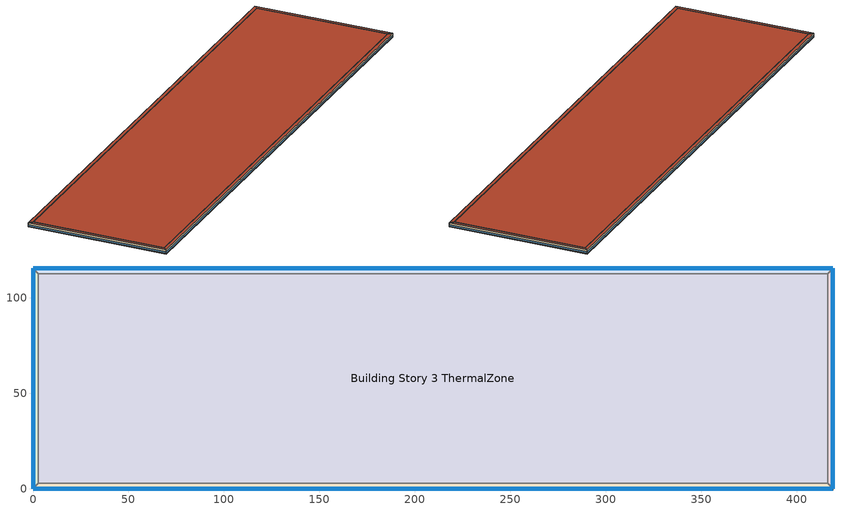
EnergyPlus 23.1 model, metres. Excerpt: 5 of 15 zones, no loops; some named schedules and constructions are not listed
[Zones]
Building Story 3 ThermalZone
 floor adiabatic (Typical Interior Ceiling): 416.26,2.84 2.83,2.83 2.83,112.56 416.26,112.57 z7.2
 wall adiabatic (Typical Interior Wall): 2.83,2.83 416.26,2.84 416.26,112.57 2.83,112.56 2.83,2.83 z7.2:10.8
 roof outside (Typical IEAD Roof R-31.25): 416.26,112.57 2.83,112.56 2.83,2.83 416.26,2.84 z10.8
Building Story 3 ThermalZone 1
 floor adiabatic (Typical Interior Ceiling): 419.09,0.01 0,0 2.83,2.83 416.26,2.84 z7.2
 wall outside (Typical Insulated Steel Framed Exterior Wall R-20.41): 0,0 419.09,0.01 z7.2:10.8
 wall adiabatic (Typical Interior Wall): 419.09,0.01 416.26,2.84 2.83,2.83 0,0 z7.2:10.8
 window (U 0.48 SHGC 0.40 Dbl Ref-D Clr 6mm/13mm): 0.03,0 419.07,0.01 z7.96:9.04
 roof outside (Typical IEAD Roof R-31.25): 416.26,2.84 2.83,2.83 0,0 419.09,0.01 z10.8
Building Story 3 ThermalZone 2
 floor adiabatic (Typical Interior Ceiling): 0,0 0,115.39 2.83,112.56 2.83,2.83 z7.2
 wall outside (Typical Insulated Steel Framed Exterior Wall R-20.41): 0,115.39 0,0 z7.2:10.8
 wall adiabatic (Typical Interior Wall): 0,0 2.83,2.83 2.83,112.56 0,115.39 z7.2:10.8
 window (U 0.48 SHGC 0.40 Dbl Ref-D Clr 6mm/13mm): 0,115.37 0,0.03 z7.96:9.04
 roof outside (Typical IEAD Roof R-31.25): 2.83,2.83 2.83,112.56 0,115.39 0,0 z10.8
Building Story 3 ThermalZone 3
 floor adiabatic (Typical Interior Ceiling): 0,115.39 419.09,115.4 416.26,112.57 2.83,112.56 z7.2
 wall outside (Typical Insulated Steel Framed Exterior Wall R-20.41): 419.09,115.4 0,115.39 z7.2:10.8
 wall adiabatic (Typical Interior Wall): 0,115.39 2.83,112.56 416.26,112.57 419.09,115.4 z7.2:10.8
 window (U 0.48 SHGC 0.40 Dbl Ref-D Clr 6mm/13mm): 419.06,115.4 0.03,115.39 z7.96:9.04
 roof outside (Typical IEAD Roof R-31.25): 2.83,112.56 416.26,112.57 419.09,115.4 0,115.39 z10.8
Building Story 3 ThermalZone 4
 floor adiabatic (Typical Interior Ceiling): 419.09,115.4 419.09,0.01 416.26,2.84 416.26,112.57 z7.2
 wall outside (Typical Insulated Steel Framed Exterior Wall R-20.41): 419.09,0.01 419.09,115.4 z7.2:10.8
 wall adiabatic (Typical Interior Wall): 419.09,115.4 416.26,112.57 416.26,2.84 419.09,0.01 z7.2:10.8
 window (U 0.48 SHGC 0.40 Dbl Ref-D Clr 6mm/13mm): 419.09,0.04 419.09,115.38 z7.96:9.04
 roof outside (Typical IEAD Roof R-31.25): 416.26,112.57 416.26,2.84 419.09,0.01 419.09,115.4 z10.8
[Schedule:Week:Daily]
SchoolSecondary BLDG_LIGHT_LIBRARY_SCH_2013 Week Rule - Jan1-Jan1: SchoolSecondary BLDG_LIGHT_LIBRARY_SCH_2013 Wknd Day, SchoolSecondary BLDG_LIGHT_LIBRARY_SCH_2013 Wknd Day, SchoolSecondary BLDG_LIGHT_LIBRARY_SCH_2013 Wknd Day, SchoolSecondary BLDG_LIGHT_LIBRARY_SCH_2013 Wknd Day, SchoolSecondary BLDG_LIGHT_LIBRARY_SCH_2013 Wknd Day, SchoolSecondary BLDG_LIGHT_LIBRARY_SCH_2013 Wknd Day, SchoolSecondary BLDG_LIGHT_LIBRARY_SCH_2013 Wknd Day, SchoolSecondary BLDG_LIGHT_LIBRARY_SCH_2013 Default, SchoolSecondary BLDG_LIGHT_LIBRARY_SCH_2013 Summer Design Day, SchoolSecondary BLDG_LIGHT_LIBRARY_SCH_2013 Winter Design Day, SchoolSecondary BLDG_LIGHT_LIBRARY_SCH_2013 Default, SchoolSecondary BLDG_LIGHT_LIBRARY_SCH_2013 Default
SchoolSecondary BLDG_LIGHT_LIBRARY_SCH_2013 Week Rule - Jan2-Jun25: SchoolSecondary BLDG_LIGHT_LIBRARY_SCH_2013 Wknd Day, SchoolSecondary BLDG_LIGHT_LIBRARY_SCH_2013 Wkdy Day, SchoolSecondary BLDG_LIGHT_LIBRARY_SCH_2013 Wkdy Day, SchoolSecondary BLDG_LIGHT_LIBRARY_SCH_2013 Wkdy Day, SchoolSecondary BLDG_LIGHT_LIBRARY_SCH_2013 Wkdy Day, SchoolSecondary BLDG_LIGHT_LIBRARY_SCH_2013 Wkdy Day, SchoolSecondary BLDG_LIGHT_LIBRARY_SCH_2013 Wknd Day, SchoolSecondary BLDG_LIGHT_LIBRARY_SCH_2013 Default, SchoolSecondary BLDG_LIGHT_LIBRARY_SCH_2013 Summer Design Day, SchoolSecondary BLDG_LIGHT_LIBRARY_SCH_2013 Winter Design Day, SchoolSecondary BLDG_LIGHT_LIBRARY_SCH_2013 Default, SchoolSecondary BLDG_LIGHT_LIBRARY_SCH_2013 Default
SchoolSecondary BLDG_LIGHT_LIBRARY_SCH_2013 Week Rule - Jun26-Jul2: SchoolSecondary BLDG_LIGHT_LIBRARY_SCH_2013 Wknd Day, SchoolSecondary BLDG_LIGHT_LIBRARY_SCH_2013 Wkdy Day, SchoolSecondary BLDG_LIGHT_LIBRARY_SCH_2013 Wkdy Day, SchoolSecondary BLDG_LIGHT_LIBRARY_SCH_2013 Wkdy Day, SchoolSecondary BLDG_LIGHT_LIBRARY_SCH_2013 Wkdy Day, SchoolSecondary BLDG_LIGHT_LIBRARY_SCH_2013 Wkdy Day 1, SchoolSecondary BLDG_LIGHT_LIBRARY_SCH_2013 Wknd Day 1, SchoolSecondary BLDG_LIGHT_LIBRARY_SCH_2013 Default, SchoolSecondary BLDG_LIGHT_LIBRARY_SCH_2013 Summer Design Day, SchoolSecondary BLDG_LIGHT_LIBRARY_SCH_2013 Winter Design Day, SchoolSecondary BLDG_LIGHT_LIBRARY_SCH_2013 Default, SchoolSecondary BLDG_LIGHT_LIBRARY_SCH_2013 Default
SchoolSecondary BLDG_LIGHT_LIBRARY_SCH_2013 Week Rule - Jul3-Aug27: SchoolSecondary BLDG_LIGHT_LIBRARY_SCH_2013 Wknd Day 1, SchoolSecondary BLDG_LIGHT_LIBRARY_SCH_2013 Wkdy Day 1, SchoolSecondary BLDG_LIGHT_LIBRARY_SCH_2013 Wkdy Day 1, SchoolSecondary BLDG_LIGHT_LIBRARY_SCH_2013 Wkdy Day 1, SchoolSecondary BLDG_LIGHT_LIBRARY_SCH_2013 Wkdy Day 1, SchoolSecondary BLDG_LIGHT_LIBRARY_SCH_2013 Wkdy Day 1, SchoolSecondary BLDG_LIGHT_LIBRARY_SCH_2013 Wknd Day 1, SchoolSecondary BLDG_LIGHT_LIBRARY_SCH_2013 Default, SchoolSecondary BLDG_LIGHT_LIBRARY_SCH_2013 Summer Design Day, SchoolSecondary BLDG_LIGHT_LIBRARY_SCH_2013 Winter Design Day, SchoolSecondary BLDG_LIGHT_LIBRARY_SCH_2013 Default, SchoolSecondary BLDG_LIGHT_LIBRARY_SCH_2013 Default
SchoolSecondary BLDG_LIGHT_LIBRARY_SCH_2013 Week Rule - Aug28-Sep3: SchoolSecondary BLDG_LIGHT_LIBRARY_SCH_2013 Wknd Day 1, SchoolSecondary BLDG_LIGHT_LIBRARY_SCH_2013 Wkdy Day 1, SchoolSecondary BLDG_LIGHT_LIBRARY_SCH_2013 Wkdy Day 1, SchoolSecondary BLDG_LIGHT_LIBRARY_SCH_2013 Wkdy Day 1, SchoolSecondary BLDG_LIGHT_LIBRARY_SCH_2013 Wkdy Day 2, SchoolSecondary BLDG_LIGHT_LIBRARY_SCH_2013 Wkdy Day 2, SchoolSecondary BLDG_LIGHT_LIBRARY_SCH_2013 Default, SchoolSecondary BLDG_LIGHT_LIBRARY_SCH_2013 Default, SchoolSecondary BLDG_LIGHT_LIBRARY_SCH_2013 Summer Design Day, SchoolSecondary BLDG_LIGHT_LIBRARY_SCH_2013 Winter Design Day, SchoolSecondary BLDG_LIGHT_LIBRARY_SCH_2013 Default, SchoolSecondary BLDG_LIGHT_LIBRARY_SCH_2013 Default
SchoolSecondary BLDG_LIGHT_LIBRARY_SCH_2013 Week Rule - Sep4-Dec31: SchoolSecondary BLDG_LIGHT_LIBRARY_SCH_2013 Default, SchoolSecondary BLDG_LIGHT_LIBRARY_SCH_2013 Wkdy Day 2, SchoolSecondary BLDG_LIGHT_LIBRARY_SCH_2013 Wkdy Day 2, SchoolSecondary BLDG_LIGHT_LIBRARY_SCH_2013 Wkdy Day 2, SchoolSecondary BLDG_LIGHT_LIBRARY_SCH_2013 Wkdy Day 2, SchoolSecondary BLDG_LIGHT_LIBRARY_SCH_2013 Wkdy Day 2, SchoolSecondary BLDG_LIGHT_LIBRARY_SCH_2013 Default, SchoolSecondary BLDG_LIGHT_LIBRARY_SCH_2013 Default, SchoolSecondary BLDG_LIGHT_LIBRARY_SCH_2013 Summer Design Day, SchoolSecondary BLDG_LIGHT_LIBRARY_SCH_2013 Winter Design Day, SchoolSecondary BLDG_LIGHT_LIBRARY_SCH_2013 Default, SchoolSecondary BLDG_LIGHT_LIBRARY_SCH_2013 Default
SchoolSecondary BLDG_LIGHT_LOBBYFLR1_SCH_2013 Week Rule - Jan1-Jan1: SchoolSecondary BLDG_LIGHT_LOBBYFLR1_SCH_2013 Wknd Day, SchoolSecondary BLDG_LIGHT_LOBBYFLR1_SCH_2013 Wknd Day, SchoolSecondary BLDG_LIGHT_LOBBYFLR1_SCH_2013 Wknd Day, SchoolSecondary BLDG_LIGHT_LOBBYFLR1_SCH_2013 Wknd Day, SchoolSecondary BLDG_LIGHT_LOBBYFLR1_SCH_2013 Wknd Day, SchoolSecondary BLDG_LIGHT_LOBBYFLR1_SCH_2013 Wknd Day, SchoolSecondary BLDG_LIGHT_LOBBYFLR1_SCH_2013 Wknd Day, SchoolSecondary BLDG_LIGHT_LOBBYFLR1_SCH_2013 Default, SchoolSecondary BLDG_LIGHT_LOBBYFLR1_SCH_2013 Summer Design Day, SchoolSecondary BLDG_LIGHT_LOBBYFLR1_SCH_2013 Winter Design Day, SchoolSecondary BLDG_LIGHT_LOBBYFLR1_SCH_2013 Default, SchoolSecondary BLDG_LIGHT_LOBBYFLR1_SCH_2013 Default
SchoolSecondary BLDG_LIGHT_LOBBYFLR1_SCH_2013 Week Rule - Jan2-Jun25: SchoolSecondary BLDG_LIGHT_LOBBYFLR1_SCH_2013 Wknd Day, SchoolSecondary BLDG_LIGHT_LOBBYFLR1_SCH_2013 Wkdy Day, SchoolSecondary BLDG_LIGHT_LOBBYFLR1_SCH_2013 Wkdy Day, SchoolSecondary BLDG_LIGHT_LOBBYFLR1_SCH_2013 Wkdy Day, SchoolSecondary BLDG_LIGHT_LOBBYFLR1_SCH_2013 Wkdy Day, SchoolSecondary BLDG_LIGHT_LOBBYFLR1_SCH_2013 Wkdy Day, SchoolSecondary BLDG_LIGHT_LOBBYFLR1_SCH_2013 Wknd Day, SchoolSecondary BLDG_LIGHT_LOBBYFLR1_SCH_2013 Default, SchoolSecondary BLDG_LIGHT_LOBBYFLR1_SCH_2013 Summer Design Day, SchoolSecondary BLDG_LIGHT_LOBBYFLR1_SCH_2013 Winter Design Day, SchoolSecondary BLDG_LIGHT_LOBBYFLR1_SCH_2013 Default, SchoolSecondary BLDG_LIGHT_LOBBYFLR1_SCH_2013 Default
SchoolSecondary BLDG_LIGHT_LOBBYFLR1_SCH_2013 Week Rule - Jun26-Jul2: SchoolSecondary BLDG_LIGHT_LOBBYFLR1_SCH_2013 Wknd Day, SchoolSecondary BLDG_LIGHT_LOBBYFLR1_SCH_2013 Wkdy Day, SchoolSecondary BLDG_LIGHT_LOBBYFLR1_SCH_2013 Wkdy Day, SchoolSecondary BLDG_LIGHT_LOBBYFLR1_SCH_2013 Wkdy Day, SchoolSecondary BLDG_LIGHT_LOBBYFLR1_SCH_2013 Wkdy Day, SchoolSecondary BLDG_LIGHT_LOBBYFLR1_SCH_2013 Wkdy Day 1, SchoolSecondary BLDG_LIGHT_LOBBYFLR1_SCH_2013 Wknd Day 1, SchoolSecondary BLDG_LIGHT_LOBBYFLR1_SCH_2013 Default, SchoolSecondary BLDG_LIGHT_LOBBYFLR1_SCH_2013 Summer Design Day, SchoolSecondary BLDG_LIGHT_LOBBYFLR1_SCH_2013 Winter Design Day, SchoolSecondary BLDG_LIGHT_LOBBYFLR1_SCH_2013 Default, SchoolSecondary BLDG_LIGHT_LOBBYFLR1_SCH_2013 Default
SchoolSecondary BLDG_LIGHT_LOBBYFLR1_SCH_2013 Week Rule - Jul3-Aug27: SchoolSecondary BLDG_LIGHT_LOBBYFLR1_SCH_2013 Wknd Day 1, SchoolSecondary BLDG_LIGHT_LOBBYFLR1_SCH_2013 Wkdy Day 1, SchoolSecondary BLDG_LIGHT_LOBBYFLR1_SCH_2013 Wkdy Day 1, SchoolSecondary BLDG_LIGHT_LOBBYFLR1_SCH_2013 Wkdy Day 1, SchoolSecondary BLDG_LIGHT_LOBBYFLR1_SCH_2013 Wkdy Day 1, SchoolSecondary BLDG_LIGHT_LOBBYFLR1_SCH_2013 Wkdy Day 1, SchoolSecondary BLDG_LIGHT_LOBBYFLR1_SCH_2013 Wknd Day 1, SchoolSecondary BLDG_LIGHT_LOBBYFLR1_SCH_2013 Default, SchoolSecondary BLDG_LIGHT_LOBBYFLR1_SCH_2013 Summer Design Day, SchoolSecondary BLDG_LIGHT_LOBBYFLR1_SCH_2013 Winter Design Day, SchoolSecondary BLDG_LIGHT_LOBBYFLR1_SCH_2013 Default, SchoolSecondary BLDG_LIGHT_LOBBYFLR1_SCH_2013 Default
SchoolSecondary BLDG_LIGHT_LOBBYFLR1_SCH_2013 Week Rule - Aug28-Sep3: SchoolSecondary BLDG_LIGHT_LOBBYFLR1_SCH_2013 Wknd Day 1, SchoolSecondary BLDG_LIGHT_LOBBYFLR1_SCH_2013 Wkdy Day 1, SchoolSecondary BLDG_LIGHT_LOBBYFLR1_SCH_2013 Wkdy Day 1, SchoolSecondary BLDG_LIGHT_LOBBYFLR1_SCH_2013 Wkdy Day 1, SchoolSecondary BLDG_LIGHT_LOBBYFLR1_SCH_2013 Wkdy Day 2, SchoolSecondary BLDG_LIGHT_LOBBYFLR1_SCH_2013 Wkdy Day 2, SchoolSecondary BLDG_LIGHT_LOBBYFLR1_SCH_2013 Default, SchoolSecondary BLDG_LIGHT_LOBBYFLR1_SCH_2013 Default, SchoolSecondary BLDG_LIGHT_LOBBYFLR1_SCH_2013 Summer Design Day, SchoolSecondary BLDG_LIGHT_LOBBYFLR1_SCH_2013 Winter Design Day, SchoolSecondary BLDG_LIGHT_LOBBYFLR1_SCH_2013 Default, SchoolSecondary BLDG_LIGHT_LOBBYFLR1_SCH_2013 Default
SchoolSecondary BLDG_LIGHT_LOBBYFLR1_SCH_2013 Week Rule - Sep4-Dec31: SchoolSecondary BLDG_LIGHT_LOBBYFLR1_SCH_2013 Default, SchoolSecondary BLDG_LIGHT_LOBBYFLR1_SCH_2013 Wkdy Day 2, SchoolSecondary BLDG_LIGHT_LOBBYFLR1_SCH_2013 Wkdy Day 2, SchoolSecondary BLDG_LIGHT_LOBBYFLR1_SCH_2013 Wkdy Day 2, SchoolSecondary BLDG_LIGHT_LOBBYFLR1_SCH_2013 Wkdy Day 2, SchoolSecondary BLDG_LIGHT_LOBBYFLR1_SCH_2013 Wkdy Day 2, SchoolSecondary BLDG_LIGHT_LOBBYFLR1_SCH_2013 Default, SchoolSecondary BLDG_LIGHT_LOBBYFLR1_SCH_2013 Default, SchoolSecondary BLDG_LIGHT_LOBBYFLR1_SCH_2013 Summer Design Day, SchoolSecondary BLDG_LIGHT_LOBBYFLR1_SCH_2013 Winter Design Day, SchoolSecondary BLDG_LIGHT_LOBBYFLR1_SCH_2013 Default, SchoolSecondary BLDG_LIGHT_LOBBYFLR1_SCH_2013 Default
SchoolSecondary BLDG_LIGHT_MECHANICAL_SCH_2013 Week Rule - Jan1-Jan1: SchoolSecondary BLDG_LIGHT_MECHANICAL_SCH_2013 Wknd Day, SchoolSecondary BLDG_LIGHT_MECHANICAL_SCH_2013 Wknd Day, SchoolSecondary BLDG_LIGHT_MECHANICAL_SCH_2013 Wknd Day, SchoolSecondary BLDG_LIGHT_MECHANICAL_SCH_2013 Wknd Day, SchoolSecondary BLDG_LIGHT_MECHANICAL_SCH_2013 Wknd Day, SchoolSecondary BLDG_LIGHT_MECHANICAL_SCH_2013 Wknd Day, SchoolSecondary BLDG_LIGHT_MECHANICAL_SCH_2013 Wknd Day, SchoolSecondary BLDG_LIGHT_MECHANICAL_SCH_2013 Default, SchoolSecondary BLDG_LIGHT_MECHANICAL_SCH_2013 Summer Design Day, SchoolSecondary BLDG_LIGHT_MECHANICAL_SCH_2013 Winter Design Day, SchoolSecondary BLDG_LIGHT_MECHANICAL_SCH_2013 Default, SchoolSecondary BLDG_LIGHT_MECHANICAL_SCH_2013 Default
SchoolSecondary BLDG_LIGHT_MECHANICAL_SCH_2013 Week Rule - Jan2-Jun25: SchoolSecondary BLDG_LIGHT_MECHANICAL_SCH_2013 Wknd Day, SchoolSecondary BLDG_LIGHT_MECHANICAL_SCH_2013 Wkdy Day, SchoolSecondary BLDG_LIGHT_MECHANICAL_SCH_2013 Wkdy Day, SchoolSecondary BLDG_LIGHT_MECHANICAL_SCH_2013 Wkdy Day, SchoolSecondary BLDG_LIGHT_MECHANICAL_SCH_2013 Wkdy Day, SchoolSecondary BLDG_LIGHT_MECHANICAL_SCH_2013 Wkdy Day, SchoolSecondary BLDG_LIGHT_MECHANICAL_SCH_2013 Wknd Day, SchoolSecondary BLDG_LIGHT_MECHANICAL_SCH_2013 Default, SchoolSecondary BLDG_LIGHT_MECHANICAL_SCH_2013 Summer Design Day, SchoolSecondary BLDG_LIGHT_MECHANICAL_SCH_2013 Winter Design Day, SchoolSecondary BLDG_LIGHT_MECHANICAL_SCH_2013 Default, SchoolSecondary BLDG_LIGHT_MECHANICAL_SCH_2013 Default
SchoolSecondary BLDG_LIGHT_MECHANICAL_SCH_2013 Week Rule - Jun26-Jul2: SchoolSecondary BLDG_LIGHT_MECHANICAL_SCH_2013 Wknd Day, SchoolSecondary BLDG_LIGHT_MECHANICAL_SCH_2013 Wkdy Day, SchoolSecondary BLDG_LIGHT_MECHANICAL_SCH_2013 Wkdy Day, SchoolSecondary BLDG_LIGHT_MECHANICAL_SCH_2013 Wkdy Day, SchoolSecondary BLDG_LIGHT_MECHANICAL_SCH_2013 Wkdy Day, SchoolSecondary BLDG_LIGHT_MECHANICAL_SCH_2013 Wkdy Day 1, SchoolSecondary BLDG_LIGHT_MECHANICAL_SCH_2013 Wknd Day 1, SchoolSecondary BLDG_LIGHT_MECHANICAL_SCH_2013 Default, SchoolSecondary BLDG_LIGHT_MECHANICAL_SCH_2013 Summer Design Day, SchoolSecondary BLDG_LIGHT_MECHANICAL_SCH_2013 Winter Design Day, SchoolSecondary BLDG_LIGHT_MECHANICAL_SCH_2013 Default, SchoolSecondary BLDG_LIGHT_MECHANICAL_SCH_2013 Default
SchoolSecondary BLDG_LIGHT_MECHANICAL_SCH_2013 Week Rule - Jul3-Aug27: SchoolSecondary BLDG_LIGHT_MECHANICAL_SCH_2013 Wknd Day 1, SchoolSecondary BLDG_LIGHT_MECHANICAL_SCH_2013 Wkdy Day 1, SchoolSecondary BLDG_LIGHT_MECHANICAL_SCH_2013 Wkdy Day 1, SchoolSecondary BLDG_LIGHT_MECHANICAL_SCH_2013 Wkdy Day 1, SchoolSecondary BLDG_LIGHT_MECHANICAL_SCH_2013 Wkdy Day 1, SchoolSecondary BLDG_LIGHT_MECHANICAL_SCH_2013 Wkdy Day 1, SchoolSecondary BLDG_LIGHT_MECHANICAL_SCH_2013 Wknd Day 1, SchoolSecondary BLDG_LIGHT_MECHANICAL_SCH_2013 Default, SchoolSecondary BLDG_LIGHT_MECHANICAL_SCH_2013 Summer Design Day, SchoolSecondary BLDG_LIGHT_MECHANICAL_SCH_2013 Winter Design Day, SchoolSecondary BLDG_LIGHT_MECHANICAL_SCH_2013 Default, SchoolSecondary BLDG_LIGHT_MECHANICAL_SCH_2013 Default
SchoolSecondary BLDG_LIGHT_MECHANICAL_SCH_2013 Week Rule - Aug28-Sep3: SchoolSecondary BLDG_LIGHT_MECHANICAL_SCH_2013 Wknd Day 1, SchoolSecondary BLDG_LIGHT_MECHANICAL_SCH_2013 Wkdy Day 1, SchoolSecondary BLDG_LIGHT_MECHANICAL_SCH_2013 Wkdy Day 1, SchoolSecondary BLDG_LIGHT_MECHANICAL_SCH_2013 Wkdy Day 1, SchoolSecondary BLDG_LIGHT_MECHANICAL_SCH_2013 Wkdy Day 2, SchoolSecondary BLDG_LIGHT_MECHANICAL_SCH_2013 Wkdy Day 2, SchoolSecondary BLDG_LIGHT_MECHANICAL_SCH_2013 Default, SchoolSecondary BLDG_LIGHT_MECHANICAL_SCH_2013 Default, SchoolSecondary BLDG_LIGHT_MECHANICAL_SCH_2013 Summer Design Day, SchoolSecondary BLDG_LIGHT_MECHANICAL_SCH_2013 Winter Design Day, SchoolSecondary BLDG_LIGHT_MECHANICAL_SCH_2013 Default, SchoolSecondary BLDG_LIGHT_MECHANICAL_SCH_2013 Default
SchoolSecondary BLDG_LIGHT_MECHANICAL_SCH_2013 Week Rule - Sep4-Dec31: SchoolSecondary BLDG_LIGHT_MECHANICAL_SCH_2013 Default, SchoolSecondary BLDG_LIGHT_MECHANICAL_SCH_2013 Wkdy Day 2, SchoolSecondary BLDG_LIGHT_MECHANICAL_SCH_2013 Wkdy Day 2, SchoolSecondary BLDG_LIGHT_MECHANICAL_SCH_2013 Wkdy Day 2, SchoolSecondary BLDG_LIGHT_MECHANICAL_SCH_2013 Wkdy Day 2, SchoolSecondary BLDG_LIGHT_MECHANICAL_SCH_2013 Wkdy Day 2, SchoolSecondary BLDG_LIGHT_MECHANICAL_SCH_2013 Default, SchoolSecondary BLDG_LIGHT_MECHANICAL_SCH_2013 Default, SchoolSecondary BLDG_LIGHT_MECHANICAL_SCH_2013 Summer Design Day, SchoolSecondary BLDG_LIGHT_MECHANICAL_SCH_2013 Winter Design Day, SchoolSecondary BLDG_LIGHT_MECHANICAL_SCH_2013 Default, SchoolSecondary BLDG_LIGHT_MECHANICAL_SCH_2013 Default
SchoolSecondary BLDG_LIGHT_OFFICE_SCH_2013 Week Rule - Jan1-Jan1: SchoolSecondary BLDG_LIGHT_OFFICE_SCH_2013 Wknd Day, SchoolSecondary BLDG_LIGHT_OFFICE_SCH_2013 Wknd Day, SchoolSecondary BLDG_LIGHT_OFFICE_SCH_2013 Wknd Day, SchoolSecondary BLDG_LIGHT_OFFICE_SCH_2013 Wknd Day, SchoolSecondary BLDG_LIGHT_OFFICE_SCH_2013 Wknd Day, SchoolSecondary BLDG_LIGHT_OFFICE_SCH_2013 Wknd Day, SchoolSecondary BLDG_LIGHT_OFFICE_SCH_2013 Wknd Day, SchoolSecondary BLDG_LIGHT_OFFICE_SCH_2013 Default, SchoolSecondary BLDG_LIGHT_OFFICE_SCH_2013 Summer Design Day, SchoolSecondary BLDG_LIGHT_OFFICE_SCH_2013 Winter Design Day, SchoolSecondary BLDG_LIGHT_OFFICE_SCH_2013 Default, SchoolSecondary BLDG_LIGHT_OFFICE_SCH_2013 Default
SchoolSecondary BLDG_LIGHT_OFFICE_SCH_2013 Week Rule - Jan2-Jun25: SchoolSecondary BLDG_LIGHT_OFFICE_SCH_2013 Wknd Day, SchoolSecondary BLDG_LIGHT_OFFICE_SCH_2013 Wkdy Day, SchoolSecondary BLDG_LIGHT_OFFICE_SCH_2013 Wkdy Day, SchoolSecondary BLDG_LIGHT_OFFICE_SCH_2013 Wkdy Day, SchoolSecondary BLDG_LIGHT_OFFICE_SCH_2013 Wkdy Day, SchoolSecondary BLDG_LIGHT_OFFICE_SCH_2013 Wkdy Day, SchoolSecondary BLDG_LIGHT_OFFICE_SCH_2013 Wknd Day, SchoolSecondary BLDG_LIGHT_OFFICE_SCH_2013 Default, SchoolSecondary BLDG_LIGHT_OFFICE_SCH_2013 Summer Design Day, SchoolSecondary BLDG_LIGHT_OFFICE_SCH_2013 Winter Design Day, SchoolSecondary BLDG_LIGHT_OFFICE_SCH_2013 Default, SchoolSecondary BLDG_LIGHT_OFFICE_SCH_2013 Default
SchoolSecondary BLDG_LIGHT_OFFICE_SCH_2013 Week Rule - Jun26-Jul2: SchoolSecondary BLDG_LIGHT_OFFICE_SCH_2013 Wknd Day, SchoolSecondary BLDG_LIGHT_OFFICE_SCH_2013 Wkdy Day, SchoolSecondary BLDG_LIGHT_OFFICE_SCH_2013 Wkdy Day, SchoolSecondary BLDG_LIGHT_OFFICE_SCH_2013 Wkdy Day, SchoolSecondary BLDG_LIGHT_OFFICE_SCH_2013 Wkdy Day, SchoolSecondary BLDG_LIGHT_OFFICE_SCH_2013 Wkdy Day 1, SchoolSecondary BLDG_LIGHT_OFFICE_SCH_2013 Wknd Day 1, SchoolSecondary BLDG_LIGHT_OFFICE_SCH_2013 Default, SchoolSecondary BLDG_LIGHT_OFFICE_SCH_2013 Summer Design Day, SchoolSecondary BLDG_LIGHT_OFFICE_SCH_2013 Winter Design Day, SchoolSecondary BLDG_LIGHT_OFFICE_SCH_2013 Default, SchoolSecondary BLDG_LIGHT_OFFICE_SCH_2013 Default
SchoolSecondary BLDG_LIGHT_OFFICE_SCH_2013 Week Rule - Jul3-Aug27: SchoolSecondary BLDG_LIGHT_OFFICE_SCH_2013 Wknd Day 1, SchoolSecondary BLDG_LIGHT_OFFICE_SCH_2013 Wkdy Day 1, SchoolSecondary BLDG_LIGHT_OFFICE_SCH_2013 Wkdy Day 1, SchoolSecondary BLDG_LIGHT_OFFICE_SCH_2013 Wkdy Day 1, SchoolSecondary BLDG_LIGHT_OFFICE_SCH_2013 Wkdy Day 1, SchoolSecondary BLDG_LIGHT_OFFICE_SCH_2013 Wkdy Day 1, SchoolSecondary BLDG_LIGHT_OFFICE_SCH_2013 Wknd Day 1, SchoolSecondary BLDG_LIGHT_OFFICE_SCH_2013 Default, SchoolSecondary BLDG_LIGHT_OFFICE_SCH_2013 Summer Design Day, SchoolSecondary BLDG_LIGHT_OFFICE_SCH_2013 Winter Design Day, SchoolSecondary BLDG_LIGHT_OFFICE_SCH_2013 Default, SchoolSecondary BLDG_LIGHT_OFFICE_SCH_2013 Default
SchoolSecondary BLDG_LIGHT_OFFICE_SCH_2013 Week Rule - Aug28-Sep3: SchoolSecondary BLDG_LIGHT_OFFICE_SCH_2013 Wknd Day 1, SchoolSecondary BLDG_LIGHT_OFFICE_SCH_2013 Wkdy Day 1, SchoolSecondary BLDG_LIGHT_OFFICE_SCH_2013 Wkdy Day 1, SchoolSecondary BLDG_LIGHT_OFFICE_SCH_2013 Wkdy Day 1, SchoolSecondary BLDG_LIGHT_OFFICE_SCH_2013 Wkdy Day 2, SchoolSecondary BLDG_LIGHT_OFFICE_SCH_2013 Wkdy Day 2, SchoolSecondary BLDG_LIGHT_OFFICE_SCH_2013 Default, SchoolSecondary BLDG_LIGHT_OFFICE_SCH_2013 Default, SchoolSecondary BLDG_LIGHT_OFFICE_SCH_2013 Summer Design Day, SchoolSecondary BLDG_LIGHT_OFFICE_SCH_2013 Winter Design Day, SchoolSecondary BLDG_LIGHT_OFFICE_SCH_2013 Default, SchoolSecondary BLDG_LIGHT_OFFICE_SCH_2013 Default
SchoolSecondary BLDG_LIGHT_OFFICE_SCH_2013 Week Rule - Sep4-Dec31: SchoolSecondary BLDG_LIGHT_OFFICE_SCH_2013 Default, SchoolSecondary BLDG_LIGHT_OFFICE_SCH_2013 Wkdy Day 2, SchoolSecondary BLDG_LIGHT_OFFICE_SCH_2013 Wkdy Day 2, SchoolSecondary BLDG_LIGHT_OFFICE_SCH_2013 Wkdy Day 2, SchoolSecondary BLDG_LIGHT_OFFICE_SCH_2013 Wkdy Day 2, SchoolSecondary BLDG_LIGHT_OFFICE_SCH_2013 Wkdy Day 2, SchoolSecondary BLDG_LIGHT_OFFICE_SCH_2013 Default, SchoolSecondary BLDG_LIGHT_OFFICE_SCH_2013 Default, SchoolSecondary BLDG_LIGHT_OFFICE_SCH_2013 Summer Design Day, SchoolSecondary BLDG_LIGHT_OFFICE_SCH_2013 Winter Design Day, SchoolSecondary BLDG_LIGHT_OFFICE_SCH_2013 Default, SchoolSecondary BLDG_LIGHT_OFFICE_SCH_2013 Default
SchoolSecondary BLDG_LIGHT_BATH_SCH_2013 Week Rule - Jan1-Jan1: SchoolSecondary BLDG_LIGHT_BATH_SCH_2013 Wknd Day, SchoolSecondary BLDG_LIGHT_BATH_SCH_2013 Wknd Day, SchoolSecondary BLDG_LIGHT_BATH_SCH_2013 Wknd Day, SchoolSecondary BLDG_LIGHT_BATH_SCH_2013 Wknd Day, SchoolSecondary BLDG_LIGHT_BATH_SCH_2013 Wknd Day, SchoolSecondary BLDG_LIGHT_BATH_SCH_2013 Wknd Day, SchoolSecondary BLDG_LIGHT_BATH_SCH_2013 Wknd Day, SchoolSecondary BLDG_LIGHT_BATH_SCH_2013 Default, SchoolSecondary BLDG_LIGHT_BATH_SCH_2013 Summer Design Day, SchoolSecondary BLDG_LIGHT_BATH_SCH_2013 Winter Design Day, SchoolSecondary BLDG_LIGHT_BATH_SCH_2013 Default, SchoolSecondary BLDG_LIGHT_BATH_SCH_2013 Default
SchoolSecondary BLDG_LIGHT_BATH_SCH_2013 Week Rule - Jan2-Jun25: SchoolSecondary BLDG_LIGHT_BATH_SCH_2013 Wknd Day, SchoolSecondary BLDG_LIGHT_BATH_SCH_2013 Wkdy Day, SchoolSecondary BLDG_LIGHT_BATH_SCH_2013 Wkdy Day, SchoolSecondary BLDG_LIGHT_BATH_SCH_2013 Wkdy Day, SchoolSecondary BLDG_LIGHT_BATH_SCH_2013 Wkdy Day, SchoolSecondary BLDG_LIGHT_BATH_SCH_2013 Wkdy Day, SchoolSecondary BLDG_LIGHT_BATH_SCH_2013 Wknd Day, SchoolSecondary BLDG_LIGHT_BATH_SCH_2013 Default, SchoolSecondary BLDG_LIGHT_BATH_SCH_2013 Summer Design Day, SchoolSecondary BLDG_LIGHT_BATH_SCH_2013 Winter Design Day, SchoolSecondary BLDG_LIGHT_BATH_SCH_2013 Default, SchoolSecondary BLDG_LIGHT_BATH_SCH_2013 Default
SchoolSecondary BLDG_LIGHT_BATH_SCH_2013 Week Rule - Jun26-Jul2: SchoolSecondary BLDG_LIGHT_BATH_SCH_2013 Wknd Day, SchoolSecondary BLDG_LIGHT_BATH_SCH_2013 Wkdy Day, SchoolSecondary BLDG_LIGHT_BATH_SCH_2013 Wkdy Day, SchoolSecondary BLDG_LIGHT_BATH_SCH_2013 Wkdy Day, SchoolSecondary BLDG_LIGHT_BATH_SCH_2013 Wkdy Day, SchoolSecondary BLDG_LIGHT_BATH_SCH_2013 Wkdy Day 1, SchoolSecondary BLDG_LIGHT_BATH_SCH_2013 Wknd Day 1, SchoolSecondary BLDG_LIGHT_BATH_SCH_2013 Default, SchoolSecondary BLDG_LIGHT_BATH_SCH_2013 Summer Design Day, SchoolSecondary BLDG_LIGHT_BATH_SCH_2013 Winter Design Day, SchoolSecondary BLDG_LIGHT_BATH_SCH_2013 Default, SchoolSecondary BLDG_LIGHT_BATH_SCH_2013 Default
SchoolSecondary BLDG_LIGHT_BATH_SCH_2013 Week Rule - Jul3-Aug27: SchoolSecondary BLDG_LIGHT_BATH_SCH_2013 Wknd Day 1, SchoolSecondary BLDG_LIGHT_BATH_SCH_2013 Wkdy Day 1, SchoolSecondary BLDG_LIGHT_BATH_SCH_2013 Wkdy Day 1, SchoolSecondary BLDG_LIGHT_BATH_SCH_2013 Wkdy Day 1, SchoolSecondary BLDG_LIGHT_BATH_SCH_2013 Wkdy Day 1, SchoolSecondary BLDG_LIGHT_BATH_SCH_2013 Wkdy Day 1, SchoolSecondary BLDG_LIGHT_BATH_SCH_2013 Wknd Day 1, SchoolSecondary BLDG_LIGHT_BATH_SCH_2013 Default, SchoolSecondary BLDG_LIGHT_BATH_SCH_2013 Summer Design Day, SchoolSecondary BLDG_LIGHT_BATH_SCH_2013 Winter Design Day, SchoolSecondary BLDG_LIGHT_BATH_SCH_2013 Default, SchoolSecondary BLDG_LIGHT_BATH_SCH_2013 Default
SchoolSecondary BLDG_LIGHT_BATH_SCH_2013 Week Rule - Aug28-Sep3: SchoolSecondary BLDG_LIGHT_BATH_SCH_2013 Wknd Day 1, SchoolSecondary BLDG_LIGHT_BATH_SCH_2013 Wkdy Day 1, SchoolSecondary BLDG_LIGHT_BATH_SCH_2013 Wkdy Day 1, SchoolSecondary BLDG_LIGHT_BATH_SCH_2013 Wkdy Day 1, SchoolSecondary BLDG_LIGHT_BATH_SCH_2013 Wkdy Day 2, SchoolSecondary BLDG_LIGHT_BATH_SCH_2013 Wkdy Day 2, SchoolSecondary BLDG_LIGHT_BATH_SCH_2013 Default, SchoolSecondary BLDG_LIGHT_BATH_SCH_2013 Default, SchoolSecondary BLDG_LIGHT_BATH_SCH_2013 Summer Design Day, SchoolSecondary BLDG_LIGHT_BATH_SCH_2013 Winter Design Day, SchoolSecondary BLDG_LIGHT_BATH_SCH_2013 Default, SchoolSecondary BLDG_LIGHT_BATH_SCH_2013 Default
SchoolSecondary BLDG_LIGHT_BATH_SCH_2013 Week Rule - Sep4-Dec31: SchoolSecondary BLDG_LIGHT_BATH_SCH_2013 Default, SchoolSecondary BLDG_LIGHT_BATH_SCH_2013 Wkdy Day 2, SchoolSecondary BLDG_LIGHT_BATH_SCH_2013 Wkdy Day 2, SchoolSecondary BLDG_LIGHT_BATH_SCH_2013 Wkdy Day 2, SchoolSecondary BLDG_LIGHT_BATH_SCH_2013 Wkdy Day 2, SchoolSecondary BLDG_LIGHT_BATH_SCH_2013 Wkdy Day 2, SchoolSecondary BLDG_LIGHT_BATH_SCH_2013 Default, SchoolSecondary BLDG_LIGHT_BATH_SCH_2013 Default, SchoolSecondary BLDG_LIGHT_BATH_SCH_2013 Summer Design Day, SchoolSecondary BLDG_LIGHT_BATH_SCH_2013 Winter Design Day, SchoolSecondary BLDG_LIGHT_BATH_SCH_2013 Default, SchoolSecondary BLDG_LIGHT_BATH_SCH_2013 Default
SchoolSecondary BLDG_OCC_SCH_Auditorium Week Rule - Jan1-Jan1: SchoolSecondary BLDG_OCC_SCH_Auditorium Wknd Day, SchoolSecondary BLDG_OCC_SCH_Auditorium Wknd Day, SchoolSecondary BLDG_OCC_SCH_Auditorium Wknd Day, SchoolSecondary BLDG_OCC_SCH_Auditorium Wknd Day, SchoolSecondary BLDG_OCC_SCH_Auditorium Wknd Day, SchoolSecondary BLDG_OCC_SCH_Auditorium Wknd Day, SchoolSecondary BLDG_OCC_SCH_Auditorium Wknd Day, SchoolSecondary BLDG_OCC_SCH_Auditorium Default, SchoolSecondary BLDG_OCC_SCH_Auditorium Summer Design Day, SchoolSecondary BLDG_OCC_SCH_Auditorium Winter Design Day, SchoolSecondary BLDG_OCC_SCH_Auditorium Default, SchoolSecondary BLDG_OCC_SCH_Auditorium Default
SchoolSecondary BLDG_OCC_SCH_Auditorium Week Rule - Jan2-Jun25: SchoolSecondary BLDG_OCC_SCH_Auditorium Wknd Day, SchoolSecondary BLDG_OCC_SCH_Auditorium Wkdy|SmrDsn Day, SchoolSecondary BLDG_OCC_SCH_Auditorium Wkdy|SmrDsn Day, SchoolSecondary BLDG_OCC_SCH_Auditorium Wkdy|SmrDsn Day, SchoolSecondary BLDG_OCC_SCH_Auditorium Wkdy|SmrDsn Day, SchoolSecondary BLDG_OCC_SCH_Auditorium Wkdy|SmrDsn Day, SchoolSecondary BLDG_OCC_SCH_Auditorium Wknd Day, SchoolSecondary BLDG_OCC_SCH_Auditorium Default, SchoolSecondary BLDG_OCC_SCH_Auditorium Summer Design Day, SchoolSecondary BLDG_OCC_SCH_Auditorium Winter Design Day, SchoolSecondary BLDG_OCC_SCH_Auditorium Default, SchoolSecondary BLDG_OCC_SCH_Auditorium Default
SchoolSecondary BLDG_OCC_SCH_Auditorium Week Rule - Jun26-Jul2: SchoolSecondary BLDG_OCC_SCH_Auditorium Wknd Day, SchoolSecondary BLDG_OCC_SCH_Auditorium Wkdy|SmrDsn Day, SchoolSecondary BLDG_OCC_SCH_Auditorium Wkdy|SmrDsn Day, SchoolSecondary BLDG_OCC_SCH_Auditorium Wkdy|SmrDsn Day, SchoolSecondary BLDG_OCC_SCH_Auditorium Wkdy|SmrDsn Day, SchoolSecondary BLDG_OCC_SCH_Auditorium Wkdy|SmrDsn Day 1, SchoolSecondary BLDG_OCC_SCH_Auditorium Wknd Day 1, SchoolSecondary BLDG_OCC_SCH_Auditorium Default, SchoolSecondary BLDG_OCC_SCH_Auditorium Summer Design Day, SchoolSecondary BLDG_OCC_SCH_Auditorium Winter Design Day, SchoolSecondary BLDG_OCC_SCH_Auditorium Default, SchoolSecondary BLDG_OCC_SCH_Auditorium Default
SchoolSecondary BLDG_OCC_SCH_Auditorium Week Rule - Jul3-Aug27: SchoolSecondary BLDG_OCC_SCH_Auditorium Wknd Day 1, SchoolSecondary BLDG_OCC_SCH_Auditorium Wkdy|SmrDsn Day 1, SchoolSecondary BLDG_OCC_SCH_Auditorium Wkdy|SmrDsn Day 1, SchoolSecondary BLDG_OCC_SCH_Auditorium Wkdy|SmrDsn Day 1, SchoolSecondary BLDG_OCC_SCH_Auditorium Wkdy|SmrDsn Day 1, SchoolSecondary BLDG_OCC_SCH_Auditorium Wkdy|SmrDsn Day 1, SchoolSecondary BLDG_OCC_SCH_Auditorium Wknd Day 1, SchoolSecondary BLDG_OCC_SCH_Auditorium Default, SchoolSecondary BLDG_OCC_SCH_Auditorium Summer Design Day, SchoolSecondary BLDG_OCC_SCH_Auditorium Winter Design Day, SchoolSecondary BLDG_OCC_SCH_Auditorium Default, SchoolSecondary BLDG_OCC_SCH_Auditorium Default
SchoolSecondary BLDG_OCC_SCH_Auditorium Week Rule - Aug28-Sep3: SchoolSecondary BLDG_OCC_SCH_Auditorium Wknd Day 1, SchoolSecondary BLDG_OCC_SCH_Auditorium Wkdy|SmrDsn Day 1, SchoolSecondary BLDG_OCC_SCH_Auditorium Wkdy|SmrDsn Day 1, SchoolSecondary BLDG_OCC_SCH_Auditorium Wkdy|SmrDsn Day 1, SchoolSecondary BLDG_OCC_SCH_Auditorium Wkdy|SmrDsn Day 2, SchoolSecondary BLDG_OCC_SCH_Auditorium Wkdy|SmrDsn Day 2, SchoolSecondary BLDG_OCC_SCH_Auditorium Default, SchoolSecondary BLDG_OCC_SCH_Auditorium Default, SchoolSecondary BLDG_OCC_SCH_Auditorium Summer Design Day, SchoolSecondary BLDG_OCC_SCH_Auditorium Winter Design Day, SchoolSecondary BLDG_OCC_SCH_Auditorium Default, SchoolSecondary BLDG_OCC_SCH_Auditorium Default
SchoolSecondary BLDG_OCC_SCH_Auditorium Week Rule - Sep4-Dec31: SchoolSecondary BLDG_OCC_SCH_Auditorium Default, SchoolSecondary BLDG_OCC_SCH_Auditorium Wkdy|SmrDsn Day 2, SchoolSecondary BLDG_OCC_SCH_Auditorium Wkdy|SmrDsn Day 2, SchoolSecondary BLDG_OCC_SCH_Auditorium Wkdy|SmrDsn Day 2, SchoolSecondary BLDG_OCC_SCH_Auditorium Wkdy|SmrDsn Day 2, SchoolSecondary BLDG_OCC_SCH_Auditorium Wkdy|SmrDsn Day 2, SchoolSecondary BLDG_OCC_SCH_Auditorium Default, SchoolSecondary BLDG_OCC_SCH_Auditorium Default, SchoolSecondary BLDG_OCC_SCH_Auditorium Summer Design Day, SchoolSecondary BLDG_OCC_SCH_Auditorium Winter Design Day, SchoolSecondary BLDG_OCC_SCH_Auditorium Default, SchoolSecondary BLDG_OCC_SCH_Auditorium Default
SchoolSecondary ACTIVITY_SCH Week Rule - Jan1-Dec31: SchoolSecondary ACTIVITY_SCH Default, SchoolSecondary ACTIVITY_SCH Default, SchoolSecondary ACTIVITY_SCH Default, SchoolSecondary ACTIVITY_SCH Default, SchoolSecondary ACTIVITY_SCH Default, SchoolSecondary ACTIVITY_SCH Default, SchoolSecondary ACTIVITY_SCH Default, SchoolSecondary ACTIVITY_SCH Default, SchoolSecondary ACTIVITY_SCH Summer Design Day, SchoolSecondary ACTIVITY_SCH Winter Design Day, SchoolSecondary ACTIVITY_SCH Default, SchoolSecondary ACTIVITY_SCH Default
SchoolSecondary BLDG_OCC_SCH_Cafeteria Week Rule - Jan1-Jan1: SchoolSecondary BLDG_OCC_SCH_Cafeteria Wknd Day, SchoolSecondary BLDG_OCC_SCH_Cafeteria Wknd Day, SchoolSecondary BLDG_OCC_SCH_Cafeteria Wknd Day, SchoolSecondary BLDG_OCC_SCH_Cafeteria Wknd Day, SchoolSecondary BLDG_OCC_SCH_Cafeteria Wknd Day, SchoolSecondary BLDG_OCC_SCH_Cafeteria Wknd Day, SchoolSecondary BLDG_OCC_SCH_Cafeteria Wknd Day, SchoolSecondary BLDG_OCC_SCH_Cafeteria Default, SchoolSecondary BLDG_OCC_SCH_Cafeteria Summer Design Day, SchoolSecondary BLDG_OCC_SCH_Cafeteria Winter Design Day, SchoolSecondary BLDG_OCC_SCH_Cafeteria Default, SchoolSecondary BLDG_OCC_SCH_Cafeteria Default
SchoolSecondary BLDG_OCC_SCH_Cafeteria Week Rule - Jan2-Jun25: SchoolSecondary BLDG_OCC_SCH_Cafeteria Wknd Day, SchoolSecondary BLDG_OCC_SCH_Cafeteria Wkdy|SmrDsn Day, SchoolSecondary BLDG_OCC_SCH_Cafeteria Wkdy|SmrDsn Day, SchoolSecondary BLDG_OCC_SCH_Cafeteria Wkdy|SmrDsn Day, SchoolSecondary BLDG_OCC_SCH_Cafeteria Wkdy|SmrDsn Day, SchoolSecondary BLDG_OCC_SCH_Cafeteria Wkdy|SmrDsn Day, SchoolSecondary BLDG_OCC_SCH_Cafeteria Wknd Day, SchoolSecondary BLDG_OCC_SCH_Cafeteria Default, SchoolSecondary BLDG_OCC_SCH_Cafeteria Summer Design Day, SchoolSecondary BLDG_OCC_SCH_Cafeteria Winter Design Day, SchoolSecondary BLDG_OCC_SCH_Cafeteria Default, SchoolSecondary BLDG_OCC_SCH_Cafeteria Default
SchoolSecondary BLDG_OCC_SCH_Cafeteria Week Rule - Jun26-Jul2: SchoolSecondary BLDG_OCC_SCH_Cafeteria Wknd Day, SchoolSecondary BLDG_OCC_SCH_Cafeteria Wkdy|SmrDsn Day, SchoolSecondary BLDG_OCC_SCH_Cafeteria Wkdy|SmrDsn Day, SchoolSecondary BLDG_OCC_SCH_Cafeteria Wkdy|SmrDsn Day, SchoolSecondary BLDG_OCC_SCH_Cafeteria Wkdy|SmrDsn Day, SchoolSecondary BLDG_OCC_SCH_Cafeteria Wkdy|SmrDsn Day 1, SchoolSecondary BLDG_OCC_SCH_Cafeteria Wknd Day 1, SchoolSecondary BLDG_OCC_SCH_Cafeteria Default, SchoolSecondary BLDG_OCC_SCH_Cafeteria Summer Design Day, SchoolSecondary BLDG_OCC_SCH_Cafeteria Winter Design Day, SchoolSecondary BLDG_OCC_SCH_Cafeteria Default, SchoolSecondary BLDG_OCC_SCH_Cafeteria Default
SchoolSecondary BLDG_OCC_SCH_Cafeteria Week Rule - Jul3-Aug27: SchoolSecondary BLDG_OCC_SCH_Cafeteria Wknd Day 1, SchoolSecondary BLDG_OCC_SCH_Cafeteria Wkdy|SmrDsn Day 1, SchoolSecondary BLDG_OCC_SCH_Cafeteria Wkdy|SmrDsn Day 1, SchoolSecondary BLDG_OCC_SCH_Cafeteria Wkdy|SmrDsn Day 1, SchoolSecondary BLDG_OCC_SCH_Cafeteria Wkdy|SmrDsn Day 1, SchoolSecondary BLDG_OCC_SCH_Cafeteria Wkdy|SmrDsn Day 1, SchoolSecondary BLDG_OCC_SCH_Cafeteria Wknd Day 1, SchoolSecondary BLDG_OCC_SCH_Cafeteria Default, SchoolSecondary BLDG_OCC_SCH_Cafeteria Summer Design Day, SchoolSecondary BLDG_OCC_SCH_Cafeteria Winter Design Day, SchoolSecondary BLDG_OCC_SCH_Cafeteria Default, SchoolSecondary BLDG_OCC_SCH_Cafeteria Default
[Schedule:Year]
SchoolSecondary BLDG_LIGHT_LIBRARY_SCH_2013: SchoolSecondary BLDG_LIGHT_LIBRARY_SCH_2013 Week Rule - Jan1-Jan1, 1, 1, 1, 1, SchoolSecondary BLDG_LIGHT_LIBRARY_SCH_2013 Week Rule - Jan2-Jun25, 1, 2, 6, 25, SchoolSecondary BLDG_LIGHT_LIBRARY_SCH_2013 Week Rule - Jun26-Jul2, 6, 26, 7, 2, SchoolSecondary BLDG_LIGHT_LIBRARY_SCH_2013 Week Rule - Jul3-Aug27, 7, 3, 8, 27, SchoolSecondary BLDG_LIGHT_LIBRARY_SCH_2013 Week Rule - Aug28-Sep3, 8, 28, 9, 3, SchoolSecondary BLDG_LIGHT_LIBRARY_SCH_2013 Week Rule - Sep4-Dec31, 9, 4, 12, 31
SchoolSecondary BLDG_LIGHT_LOBBYFLR1_SCH_2013: SchoolSecondary BLDG_LIGHT_LOBBYFLR1_SCH_2013 Week Rule - Jan1-Jan1, 1, 1, 1, 1, SchoolSecondary BLDG_LIGHT_LOBBYFLR1_SCH_2013 Week Rule - Jan2-Jun25, 1, 2, 6, 25, SchoolSecondary BLDG_LIGHT_LOBBYFLR1_SCH_2013 Week Rule - Jun26-Jul2, 6, 26, 7, 2, SchoolSecondary BLDG_LIGHT_LOBBYFLR1_SCH_2013 Week Rule - Jul3-Aug27, 7, 3, 8, 27, SchoolSecondary BLDG_LIGHT_LOBBYFLR1_SCH_2013 Week Rule - Aug28-Sep3, 8, 28, 9, 3, SchoolSecondary BLDG_LIGHT_LOBBYFLR1_SCH_2013 Week Rule - Sep4-Dec31, 9, 4, 12, 31
SchoolSecondary BLDG_LIGHT_MECHANICAL_SCH_2013: SchoolSecondary BLDG_LIGHT_MECHANICAL_SCH_2013 Week Rule - Jan1-Jan1, 1, 1, 1, 1, SchoolSecondary BLDG_LIGHT_MECHANICAL_SCH_2013 Week Rule - Jan2-Jun25, 1, 2, 6, 25, SchoolSecondary BLDG_LIGHT_MECHANICAL_SCH_2013 Week Rule - Jun26-Jul2, 6, 26, 7, 2, SchoolSecondary BLDG_LIGHT_MECHANICAL_SCH_2013 Week Rule - Jul3-Aug27, 7, 3, 8, 27, SchoolSecondary BLDG_LIGHT_MECHANICAL_SCH_2013 Week Rule - Aug28-Sep3, 8, 28, 9, 3, SchoolSecondary BLDG_LIGHT_MECHANICAL_SCH_2013 Week Rule - Sep4-Dec31, 9, 4, 12, 31
SchoolSecondary BLDG_LIGHT_OFFICE_SCH_2013: SchoolSecondary BLDG_LIGHT_OFFICE_SCH_2013 Week Rule - Jan1-Jan1, 1, 1, 1, 1, SchoolSecondary BLDG_LIGHT_OFFICE_SCH_2013 Week Rule - Jan2-Jun25, 1, 2, 6, 25, SchoolSecondary BLDG_LIGHT_OFFICE_SCH_2013 Week Rule - Jun26-Jul2, 6, 26, 7, 2, SchoolSecondary BLDG_LIGHT_OFFICE_SCH_2013 Week Rule - Jul3-Aug27, 7, 3, 8, 27, SchoolSecondary BLDG_LIGHT_OFFICE_SCH_2013 Week Rule - Aug28-Sep3, 8, 28, 9, 3, SchoolSecondary BLDG_LIGHT_OFFICE_SCH_2013 Week Rule - Sep4-Dec31, 9, 4, 12, 31
SchoolSecondary BLDG_LIGHT_BATH_SCH_2013: SchoolSecondary BLDG_LIGHT_BATH_SCH_2013 Week Rule - Jan1-Jan1, 1, 1, 1, 1, SchoolSecondary BLDG_LIGHT_BATH_SCH_2013 Week Rule - Jan2-Jun25, 1, 2, 6, 25, SchoolSecondary BLDG_LIGHT_BATH_SCH_2013 Week Rule - Jun26-Jul2, 6, 26, 7, 2, SchoolSecondary BLDG_LIGHT_BATH_SCH_2013 Week Rule - Jul3-Aug27, 7, 3, 8, 27, SchoolSecondary BLDG_LIGHT_BATH_SCH_2013 Week Rule - Aug28-Sep3, 8, 28, 9, 3, SchoolSecondary BLDG_LIGHT_BATH_SCH_2013 Week Rule - Sep4-Dec31, 9, 4, 12, 31
SchoolSecondary BLDG_OCC_SCH_Auditorium: SchoolSecondary BLDG_OCC_SCH_Auditorium Week Rule - Jan1-Jan1, 1, 1, 1, 1, SchoolSecondary BLDG_OCC_SCH_Auditorium Week Rule - Jan2-Jun25, 1, 2, 6, 25, SchoolSecondary BLDG_OCC_SCH_Auditorium Week Rule - Jun26-Jul2, 6, 26, 7, 2, SchoolSecondary BLDG_OCC_SCH_Auditorium Week Rule - Jul3-Aug27, 7, 3, 8, 27, SchoolSecondary BLDG_OCC_SCH_Auditorium Week Rule - Aug28-Sep3, 8, 28, 9, 3, SchoolSecondary BLDG_OCC_SCH_Auditorium Week Rule - Sep4-Dec31, 9, 4, 12, 31
SchoolSecondary ACTIVITY_SCH: SchoolSecondary ACTIVITY_SCH Week Rule - Jan1-Dec31, 1, 1, 12, 31
SchoolSecondary BLDG_OCC_SCH_Cafeteria: SchoolSecondary BLDG_OCC_SCH_Cafeteria Week Rule - Jan1-Jan1, 1, 1, 1, 1, SchoolSecondary BLDG_OCC_SCH_Cafeteria Week Rule - Jan2-Jun25, 1, 2, 6, 25, SchoolSecondary BLDG_OCC_SCH_Cafeteria Week Rule - Jun26-Jul2, 6, 26, 7, 2, SchoolSecondary BLDG_OCC_SCH_Cafeteria Week Rule - Jul3-Aug27, 7, 3, 8, 27, SchoolSecondary BLDG_OCC_SCH_Cafeteria Week Rule - Aug28-Sep3, 8, 28, 9, 3, SchoolSecondary BLDG_OCC_SCH_Cafeteria Week Rule - Sep4-Dec31, 9, 4, 12, 31
SchoolSecondary BLDG_OCC_SCH: SchoolSecondary BLDG_OCC_SCH Week Rule - Jan1-Jan1, 1, 1, 1, 1, SchoolSecondary BLDG_OCC_SCH Week Rule - Jan2-Jun11, 1, 2, 6, 11, SchoolSecondary BLDG_OCC_SCH Week Rule - Jun12-Jun18, 6, 12, 6, 18, SchoolSecondary BLDG_OCC_SCH Week Rule - Jun19-Sep10, 6, 19, 9, 10, SchoolSecondary BLDG_OCC_SCH Week Rule - Sep11-Sep17, 9, 11, 9, 17, SchoolSecondary BLDG_OCC_SCH Week Rule - Sep18-Dec31, 9, 18, 12, 31
SchoolSecondary BLDG_OCC_SCH_Extend: SchoolSecondary BLDG_OCC_SCH_Extend Week Rule - Jan1-Jan1, 1, 1, 1, 1, SchoolSecondary BLDG_OCC_SCH_Extend Week Rule - Jan2-Jun25, 1, 2, 6, 25, SchoolSecondary BLDG_OCC_SCH_Extend Week Rule - Jun26-Jul2, 6, 26, 7, 2, SchoolSecondary BLDG_OCC_SCH_Extend Week Rule - Jul3-Aug27, 7, 3, 8, 27, SchoolSecondary BLDG_OCC_SCH_Extend Week Rule - Aug28-Sep3, 8, 28, 9, 3, SchoolSecondary BLDG_OCC_SCH_Extend Week Rule - Sep4-Dec31, 9, 4, 12, 31
SchoolSecondary BLDG_OCC_SCH_Gym: SchoolSecondary BLDG_OCC_SCH_Gym Week Rule - Jan1-Jan1, 1, 1, 1, 1, SchoolSecondary BLDG_OCC_SCH_Gym Week Rule - Jan2-Jun25, 1, 2, 6, 25, SchoolSecondary BLDG_OCC_SCH_Gym Week Rule - Jun26-Jul2, 6, 26, 7, 2, SchoolSecondary BLDG_OCC_SCH_Gym Week Rule - Jul3-Aug27, 7, 3, 8, 27, SchoolSecondary BLDG_OCC_SCH_Gym Week Rule - Aug28-Sep3, 8, 28, 9, 3, SchoolSecondary BLDG_OCC_SCH_Gym Week Rule - Sep4-Dec31, 9, 4, 12, 31
SchoolSecondary BLDG_OCC_SCH_Offices: SchoolSecondary BLDG_OCC_SCH_Offices Week Rule - Jan1-Jan1, 1, 1, 1, 1, SchoolSecondary BLDG_OCC_SCH_Offices Week Rule - Jan2-Jun25, 1, 2, 6, 25, SchoolSecondary BLDG_OCC_SCH_Offices Week Rule - Jun26-Jul2, 6, 26, 7, 2, SchoolSecondary BLDG_OCC_SCH_Offices Week Rule - Jul3-Aug27, 7, 3, 8, 27, SchoolSecondary BLDG_OCC_SCH_Offices Week Rule - Aug28-Sep3, 8, 28, 9, 3, SchoolSecondary BLDG_OCC_SCH_Offices Week Rule - Sep4-Dec31, 9, 4, 12, 31
Elevator Schedule 3: Elevator Schedule 3 Week Rule - Jan1-Jan1, 1, 1, 1, 1, Elevator Schedule 3 Week Rule - Jan2-Jun11, 1, 2, 6, 11, Elevator Schedule 3 Week Rule - Jun12-Jun18, 6, 12, 6, 18, Elevator Schedule 3 Week Rule - Jun19-Jun25, 6, 19, 6, 25, Elevator Schedule 3 Week Rule - Jun26-Jul2, 6, 26, 7, 2, Elevator Schedule 3 Week Rule - Jul3-Aug27, 7, 3, 8, 27, Elevator Schedule 3 Week Rule - Aug28-Sep3, 8, 28, 9, 3, Elevator Schedule 3 Week Rule - Sep4-Sep10, 9, 4, 9, 10, Elevator Schedule 3 Week Rule - Sep11-Sep17, 9, 11, 9, 17, Elevator Schedule 3 Week Rule - Sep18-Dec31, 9, 18, 12, 31
Elevator Schedule 1: Elevator Schedule 1 Week Rule - Jan1-Jan1, 1, 1, 1, 1, Elevator Schedule 1 Week Rule - Jan2-Jun11, 1, 2, 6, 11, Elevator Schedule 1 Week Rule - Jun12-Jun18, 6, 12, 6, 18, Elevator Schedule 1 Week Rule - Jun19-Jun25, 6, 19, 6, 25, Elevator Schedule 1 Week Rule - Jun26-Jul2, 6, 26, 7, 2, Elevator Schedule 1 Week Rule - Jul3-Aug27, 7, 3, 8, 27, Elevator Schedule 1 Week Rule - Aug28-Sep3, 8, 28, 9, 3, Elevator Schedule 1 Week Rule - Sep4-Sep10, 9, 4, 9, 10, Elevator Schedule 1 Week Rule - Sep11-Sep17, 9, 11, 9, 17, Elevator Schedule 1 Week Rule - Sep18-Dec31, 9, 18, 12, 31
Elevator Schedule 2: Elevator Schedule 2 Week Rule - Jan1-Jan1, 1, 1, 1, 1, Elevator Schedule 2 Week Rule - Jan2-Jun11, 1, 2, 6, 11, Elevator Schedule 2 Week Rule - Jun12-Jun18, 6, 12, 6, 18, Elevator Schedule 2 Week Rule - Jun19-Jun25, 6, 19, 6, 25, Elevator Schedule 2 Week Rule - Jun26-Jul2, 6, 26, 7, 2, Elevator Schedule 2 Week Rule - Jul3-Aug27, 7, 3, 8, 27, Elevator Schedule 2 Week Rule - Aug28-Sep3, 8, 28, 9, 3, Elevator Schedule 2 Week Rule - Sep4-Sep10, 9, 4, 9, 10, Elevator Schedule 2 Week Rule - Sep11-Sep17, 9, 11, 9, 17, Elevator Schedule 2 Week Rule - Sep18-Dec31, 9, 18, 12, 31
DataCenter_EQUIP_SCH: DataCenter_EQUIP_SCH Week Rule - Jan1-Jan29, 1, 1, 1, 29, DataCenter_EQUIP_SCH Week Rule - Jan30-Feb5, 1, 30, 2, 5, DataCenter_EQUIP_SCH Week Rule - Feb6-Feb26, 2, 6, 2, 26, DataCenter_EQUIP_SCH Week Rule - Feb27-Mar5, 2, 27, 3, 5, DataCenter_EQUIP_SCH Week Rule - Mar6-Mar26, 3, 6, 3, 26, DataCenter_EQUIP_SCH Week Rule - Mar27-Apr2, 3, 27, 4, 2, DataCenter_EQUIP_SCH Week Rule - Apr3-Apr30, 4, 3, 4, 30, DataCenter_EQUIP_SCH Week Rule - May1-May28, 5, 1, 5, 28, DataCenter_EQUIP_SCH Week Rule - May29-Jun4, 5, 29, 6, 4, DataCenter_EQUIP_SCH Week Rule - Jun5-Jun25, 6, 5, 6, 25, DataCenter_EQUIP_SCH Week Rule - Jun26-Jul2, 6, 26, 7, 2, DataCenter_EQUIP_SCH Week Rule - Jul3-Jul30, 7, 3, 7, 30, DataCenter_EQUIP_SCH Week Rule - Jul31-Aug6, 7, 31, 8, 6, DataCenter_EQUIP_SCH Week Rule - Aug7-Aug27, 8, 7, 8, 27, DataCenter_EQUIP_SCH Week Rule - Aug28-Sep3, 8, 28, 9, 3, DataCenter_EQUIP_SCH Week Rule - Sep4-Sep24, 9, 4, 9, 24, DataCenter_EQUIP_SCH Week Rule - Sep25-Oct1, 9, 25, 10, 1, DataCenter_EQUIP_SCH Week Rule - Oct2-Oct29, 10, 2, 10, 29, DataCenter_EQUIP_SCH Week Rule - Oct30-Nov5, 10, 30, 11, 5, DataCenter_EQUIP_SCH Week Rule - Nov6-Nov26, 11, 6, 11, 26, DataCenter_EQUIP_SCH Week Rule - Nov27-Dec3, 11, 27, 12, 3, DataCenter_EQUIP_SCH Week Rule - Dec4-Dec31, 12, 4, 12, 31
SchoolSecondary BLDG_EQUIP_SCH_2013: SchoolSecondary BLDG_EQUIP_SCH_2013 Week Rule - Jan1-Jan1, 1, 1, 1, 1, SchoolSecondary BLDG_EQUIP_SCH_2013 Week Rule - Jan2-Jun25, 1, 2, 6, 25, SchoolSecondary BLDG_EQUIP_SCH_2013 Week Rule - Jun26-Jul2, 6, 26, 7, 2, SchoolSecondary BLDG_EQUIP_SCH_2013 Week Rule - Jul3-Aug27, 7, 3, 8, 27, SchoolSecondary BLDG_EQUIP_SCH_2013 Week Rule - Aug28-Sep3, 8, 28, 9, 3, SchoolSecondary BLDG_EQUIP_SCH_2013 Week Rule - Sep4-Dec31, 9, 4, 12, 31
SchoolSecondary KITCHEN_ELEC_EQUIP_SCH: SchoolSecondary KITCHEN_ELEC_EQUIP_SCH Week Rule - Jan1-Jan1, 1, 1, 1, 1, SchoolSecondary KITCHEN_ELEC_EQUIP_SCH Week Rule - Jan2-Jun25, 1, 2, 6, 25, SchoolSecondary KITCHEN_ELEC_EQUIP_SCH Week Rule - Jun26-Jul2, 6, 26, 7, 2, SchoolSecondary KITCHEN_ELEC_EQUIP_SCH Week Rule - Jul3-Aug27, 7, 3, 8, 27, SchoolSecondary KITCHEN_ELEC_EQUIP_SCH Week Rule - Aug28-Sep3, 8, 28, 9, 3, SchoolSecondary KITCHEN_ELEC_EQUIP_SCH Week Rule - Sep4-Dec31, 9, 4, 12, 31
SchoolSecondary KITCHEN_GAS_EQUIP_SCH: SchoolSecondary KITCHEN_GAS_EQUIP_SCH Week Rule - Jan1-Jan1, 1, 1, 1, 1, SchoolSecondary KITCHEN_GAS_EQUIP_SCH Week Rule - Jan2-Jun25, 1, 2, 6, 25, SchoolSecondary KITCHEN_GAS_EQUIP_SCH Week Rule - Jun26-Jul2, 6, 26, 7, 2, SchoolSecondary KITCHEN_GAS_EQUIP_SCH Week Rule - Jul3-Aug27, 7, 3, 8, 27, SchoolSecondary KITCHEN_GAS_EQUIP_SCH Week Rule - Aug28-Sep3, 8, 28, 9, 3, SchoolSecondary KITCHEN_GAS_EQUIP_SCH Week Rule - Sep4-Dec31, 9, 4, 12, 31
